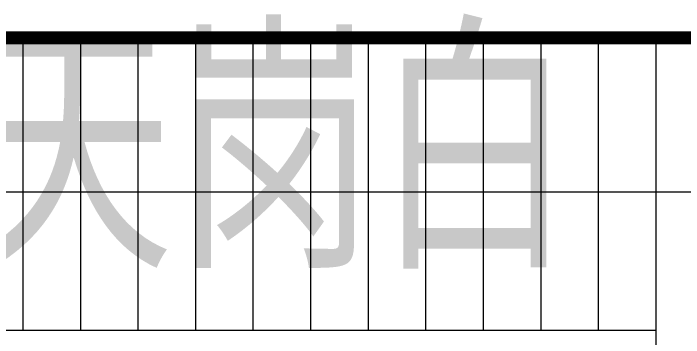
# Model space of a CAD drawing. Extents: x -307567 to 704339, y -10277 to 165507.
# Drawn here: x 369908 to 373402, y 108919 to 110608 of the extents above; entities that cross this region are included whole.
import ezdxf
from ezdxf.enums import TextEntityAlignment as Align

# ---------------------------------------------------------------- set-up
doc = ezdxf.new("R2010")
doc.units = 0
doc.header["$MEASUREMENT"] = 0
doc.layers.add('wode', color=250, linetype='CONTINUOUS', lineweight=0)
doc.layers.add('中文', color=4, linetype='CONTINUOUS')
doc.styles.add('HZ', font='txt', dxfattribs={"width": 0.7, "height": 5, "bigfont": 'STF:宋体'})

msp = doc.modelspace()

# ---------------------------------------------------------------- linework, layer by layer
at = {"layer": 'wode', "color": 0}
for p, q in [((369956.62698, 110480.07877), (369956.62698, 108956.08126)), ((370256.62548, 110480.07877), (370256.62548, 108956.08126)), ((370556.62398, 110480.07877), (370556.62398, 108956.08126)), ((370856.62248, 110480.07877), (370856.62248, 108956.08126)), ((371156.62098, 110480.07877), (371156.62098, 108956.08126)), ((371456.61948, 110480.07877), (371456.61948, 108956.08126)), ((371756.61798, 110480.07877), (371756.61798, 108956.08126)), ((372056.61648, 110480.07877), (372056.61648, 108956.08126)), ((372356.61498, 110480.07877), (372356.61498, 108956.08126)), ((372656.61348, 110480.07877), (372656.61348, 108956.08126)), ((372956.61198, 110480.07877), (372956.61198, 108956.08126)), ((373256.61048, 110480.07877), (373256.61048, 107131.08733)), ((373949.00204, 109676.03005), (369089.04099, 109676.03005)), ((373256.61048, 108956.08126), (369656.62848, 108956.08126))]:
    msp.add_line(p, q, dxfattribs=at)
at = {"layer": 'wode', "color": 0, "const_width": 67.49966}
for points in [[(368055.63551, 110480.07877), (371355.61901, 110480.07877)], [(371355.61901, 110480.07877), (373255.5851, 110480.07877)], [(373357.61095, 110480.07877), (371357.59654, 110480.07877)], [(373255.5851, 110480.07877), (373355.5968, 110480.07877)], [(373355.5968, 110480.07877), (375255.59951, 110480.07877)]]:
    msp.add_lwpolyline(points, dxfattribs=at)

# ---------------------------------------------------------------- texts
at = {"layer": '中文', "color": 0, "lineweight": 0, "style": 'HZ', "width": 0.612715}
msp.add_text('天岗白', height=1200, dxfattribs=at).set_placement((369697.84705, 109277.31012), (372834.94947, 109277.31012), align=Align.FIT)

doc.saveas('drawing.dxf')
